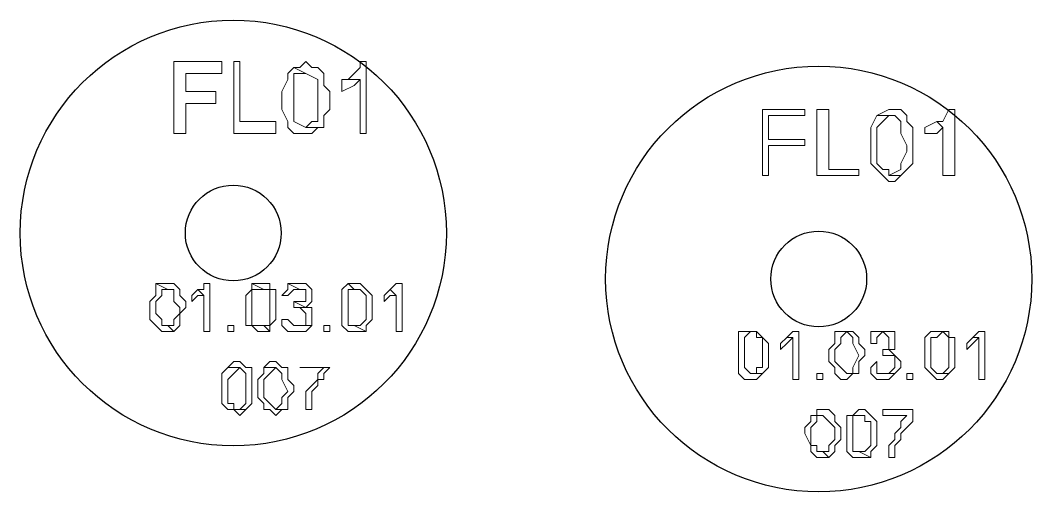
# Model space of a CAD drawing. Header units: millimetres. Extents: x 977 to 12288, y -94 to 5752.
# Drawn here: x 2782.93 to 2830.41, y 4539.99 to 4562.15 of the extents above; entities that cross this region are included whole.
import ezdxf

# ---------------------------------------------------------------- set-up
doc = ezdxf.new("R2010")
doc.units = ezdxf.units.MM

msp = doc.modelspace()

# ---------------------------------------------------------------- linework, layer by layer
at = {"color": 4, "lineweight": 0}
for points in [[(2792.39141681, 4560.2074081), (2790.13512573, 4560.2074081), (2790.13512573, 4556.82297149), (2790.6991985, 4556.82297149), (2790.6991985, 4558.23315341), (2792.10938042, 4558.23315341), (2792.10938042, 4558.79722618), (2790.6991985, 4558.79722618), (2790.6991985, 4559.64333533), (2792.39141681, 4559.64333533)], [(2793.23752596, 4560.2074081), (2792.95548957, 4560.2074081), (2792.95548957, 4556.82297149), (2794.92974426, 4556.82297149), (2794.92974426, 4557.38704426), (2793.23752596, 4557.38704426)], [(2796.33992618, 4560.2074081), (2796.0578898, 4559.92537172), (2795.77585342, 4559.92537172), (2796.33992618, 4559.64333533), (2796.33992618, 4559.64333533), (2796.90399895, 4559.36129895), (2796.90399895, 4559.36129895), (2796.90399895, 4559.07926257), (2796.90399895, 4558.5151898), (2796.90399895, 4558.23315341), (2796.90399895, 4557.66908064), (2796.90399895, 4557.38704426), (2796.62196257, 4557.38704426), (2796.33992618, 4557.10500788), (2796.90399895, 4557.10500788), (2797.18603534, 4557.10500788), (2797.18603534, 4557.66908064), (2797.18603534, 4557.66908064), (2797.46807172, 4557.95111703), (2797.46807172, 4558.5151898), (2797.46807172, 4558.79722618), (2797.18603534, 4559.07926257), (2797.18603534, 4559.36129895), (2797.18603534, 4559.64333533), (2797.18603534, 4559.64333533), (2796.90399895, 4559.92537172), (2796.62196257, 4559.92537172)], [(2799.16029003, 4560.2074081), (2798.87825364, 4560.2074081), (2798.87825364, 4559.92537172), (2798.59621726, 4559.64333533), (2798.31418087, 4559.36129895), (2798.87825364, 4559.36129895), (2798.87825364, 4556.82297149), (2799.16029003, 4556.82297149)], [(2795.77585342, 4559.92537172), (2795.49381703, 4559.64333533), (2795.49381703, 4559.36129895), (2795.49381703, 4559.36129895), (2795.21178065, 4558.79722618), (2795.21178065, 4558.5151898), (2795.21178065, 4558.23315341), (2795.21178065, 4557.95111703), (2795.49381703, 4557.38704426), (2795.49381703, 4557.10500788), (2795.77585342, 4556.82297149), (2796.33992618, 4556.82297149), (2796.62196257, 4556.82297149), (2796.90399895, 4557.10500788), (2796.33992618, 4557.10500788), (2796.33992618, 4557.10500788), (2795.77585342, 4557.38704426), (2795.77585342, 4557.66908064), (2795.77585342, 4557.95111703), (2795.77585342, 4558.5151898), (2795.77585342, 4558.79722618), (2795.77585342, 4559.36129895), (2795.77585342, 4559.64333533), (2796.0578898, 4559.64333533), (2796.33992618, 4559.64333533)], [(2798.31418087, 4559.36129895), (2798.03214449, 4559.36129895), (2798.03214449, 4558.79722618), (2798.03214449, 4558.79722618), (2798.59621726, 4559.07926257), (2798.59621726, 4559.07926257), (2798.87825364, 4559.36129895)], [(2819.74894607, 4557.95111703), (2817.77469138, 4557.95111703), (2817.77469138, 4554.8487168), (2818.05672776, 4554.8487168), (2818.05672776, 4556.25889872), (2819.74894607, 4556.25889872), (2819.74894607, 4556.54093511), (2818.05672776, 4556.54093511), (2818.05672776, 4557.66908064), (2819.74894607, 4557.66908064)], [(2820.8770916, 4557.95111703), (2820.31301884, 4557.95111703), (2820.31301884, 4554.8487168), (2822.28727352, 4554.8487168), (2822.28727352, 4555.13075319), (2820.8770916, 4555.13075319)], [(2823.69745545, 4557.95111703), (2823.69745545, 4557.95111703), (2823.13338268, 4557.66908064), (2823.69745545, 4557.66908064), (2823.97949183, 4557.66908064), (2824.26152821, 4557.38704426), (2824.26152821, 4557.10500788), (2824.26152821, 4556.82297149), (2824.5435646, 4556.25889872), (2824.5435646, 4555.97686234), (2824.26152821, 4555.41278957), (2824.26152821, 4555.13075319), (2824.26152821, 4555.13075319), (2823.69745545, 4554.8487168), (2824.26152821, 4554.8487168), (2824.5435646, 4555.13075319), (2824.82560098, 4555.41278957), (2824.82560098, 4555.41278957), (2824.82560098, 4555.69482596), (2824.82560098, 4556.25889872), (2824.82560098, 4556.54093511), (2824.82560098, 4557.10500788), (2824.82560098, 4557.10500788), (2824.5435646, 4557.38704426), (2824.5435646, 4557.66908064), (2824.26152821, 4557.95111703), (2824.26152821, 4557.95111703)], [(2826.79985567, 4557.95111703), (2826.51781929, 4557.95111703), (2826.51781929, 4557.95111703), (2826.2357829, 4557.38704426), (2825.95374652, 4557.38704426), (2826.2357829, 4557.10500788), (2826.2357829, 4554.8487168), (2826.79985567, 4554.8487168)], [(2823.13338268, 4557.66908064), (2823.13338268, 4557.66908064), (2822.85134629, 4557.10500788), (2822.85134629, 4557.10500788), (2822.85134629, 4556.82297149), (2822.85134629, 4556.25889872), (2822.85134629, 4556.25889872), (2822.85134629, 4555.69482596), (2822.85134629, 4555.41278957), (2823.13338268, 4555.13075319), (2823.41541906, 4554.8487168), (2823.69745545, 4554.56668042), (2823.97949183, 4554.56668042), (2824.26152821, 4554.8487168), (2823.69745545, 4554.8487168), (2823.69745545, 4555.13075319), (2823.41541906, 4555.13075319), (2823.13338268, 4555.41278957), (2823.13338268, 4555.69482596), (2823.13338268, 4556.25889872), (2823.13338268, 4556.54093511), (2823.13338268, 4557.10500788), (2823.41541906, 4557.38704426), (2823.41541906, 4557.38704426), (2823.69745545, 4557.66908064)], [(2825.95374652, 4557.38704426), (2825.38967375, 4557.10500788), (2825.38967375, 4556.82297149), (2825.67171013, 4556.82297149), (2825.95374652, 4556.82297149), (2825.95374652, 4556.82297149), (2826.2357829, 4557.10500788)], [(2789.28901658, 4549.77206189), (2789.28901658, 4549.4900255), (2789.28901658, 4549.20798912), (2789.28901658, 4549.20798912), (2789.0069802, 4548.92595274), (2789.0069802, 4548.64391635), (2789.0069802, 4548.64391635), (2789.0069802, 4548.07984358), (2789.28901658, 4547.7978072), (2789.28901658, 4547.7978072), (2789.57105296, 4547.51577082), (2789.85308935, 4547.51577082), (2789.85308935, 4547.51577082), (2790.13512573, 4547.51577082), (2789.85308935, 4547.7978072), (2789.85308935, 4547.7978072), (2789.57105296, 4547.7978072), (2789.57105296, 4548.07984358), (2789.28901658, 4548.36187997), (2789.28901658, 4548.64391635), (2789.28901658, 4548.92595274), (2789.57105296, 4549.20798912), (2789.57105296, 4549.4900255), (2789.57105296, 4549.4900255), (2789.85308935, 4549.4900255)], [(2789.85308935, 4549.77206189), (2789.57105296, 4549.77206189), (2789.28901658, 4549.77206189), (2789.85308935, 4549.4900255), (2789.85308935, 4549.4900255), (2790.13512573, 4549.4900255), (2790.13512573, 4549.20798912), (2790.13512573, 4548.92595274), (2790.41716212, 4548.64391635), (2790.41716212, 4548.36187997), (2790.13512573, 4548.07984358), (2790.13512573, 4547.7978072), (2790.13512573, 4547.7978072), (2789.85308935, 4547.7978072), (2790.13512573, 4547.51577082), (2790.41716212, 4547.7978072), (2790.41716212, 4548.07984358), (2790.41716212, 4548.07984358), (2790.41716212, 4548.36187997), (2790.6991985, 4548.64391635), (2790.6991985, 4548.92595274), (2790.41716212, 4549.20798912), (2790.41716212, 4549.20798912), (2790.41716212, 4549.4900255), (2790.41716212, 4549.4900255), (2790.13512573, 4549.77206189), (2790.13512573, 4549.77206189)], [(2791.82734404, 4549.77206189), (2791.82734404, 4549.77206189), (2791.54530765, 4549.77206189), (2791.54530765, 4549.4900255), (2791.26327127, 4549.4900255), (2791.54530765, 4549.20798912), (2791.54530765, 4547.51577082), (2791.82734404, 4547.51577082)], [(2793.80159873, 4549.77206189), (2793.80159873, 4549.4900255), (2793.51956234, 4549.20798912), (2793.51956234, 4549.20798912), (2793.51956234, 4548.92595274), (2793.51956234, 4548.64391635), (2793.51956234, 4548.64391635), (2793.51956234, 4548.07984358), (2793.51956234, 4547.7978072), (2793.80159873, 4547.7978072), (2794.08363511, 4547.51577082), (2794.36567149, 4547.51577082), (2794.36567149, 4547.51577082), (2794.64770788, 4547.51577082), (2794.36567149, 4547.7978072), (2794.08363511, 4547.7978072), (2793.80159873, 4547.7978072), (2793.80159873, 4548.07984358), (2793.80159873, 4548.36187997), (2793.80159873, 4548.64391635), (2793.80159873, 4548.92595274), (2793.80159873, 4549.20798912), (2793.80159873, 4549.4900255), (2794.08363511, 4549.4900255), (2794.36567149, 4549.4900255)], [(2794.36567149, 4549.77206189), (2794.08363511, 4549.77206189), (2793.80159873, 4549.77206189), (2794.36567149, 4549.4900255), (2794.36567149, 4549.4900255), (2794.64770788, 4549.4900255), (2794.64770788, 4549.20798912), (2794.64770788, 4548.92595274), (2794.64770788, 4548.64391635), (2794.64770788, 4548.36187997), (2794.64770788, 4548.07984358), (2794.64770788, 4547.7978072), (2794.36567149, 4547.7978072), (2794.36567149, 4547.7978072), (2794.64770788, 4547.51577082), (2794.64770788, 4547.7978072), (2794.92974426, 4548.07984358), (2794.92974426, 4548.07984358), (2794.92974426, 4548.36187997), (2794.92974426, 4548.64391635), (2794.92974426, 4548.92595274), (2794.92974426, 4549.20798912), (2794.92974426, 4549.20798912), (2794.92974426, 4549.4900255), (2794.64770788, 4549.4900255), (2794.64770788, 4549.77206189), (2794.64770788, 4549.77206189)], [(2795.49381703, 4549.77206189), (2795.49381703, 4549.4900255), (2795.21178065, 4549.20798912), (2795.49381703, 4549.20798912), (2795.49381703, 4549.20798912), (2795.77585342, 4549.4900255), (2795.77585342, 4549.4900255), (2796.0578898, 4549.4900255)], [(2796.0578898, 4549.77206189), (2795.77585342, 4549.77206189), (2795.49381703, 4549.77206189), (2796.0578898, 4549.4900255), (2796.0578898, 4549.4900255), (2796.33992618, 4549.4900255), (2796.33992618, 4549.4900255), (2796.33992618, 4549.20798912), (2796.33992618, 4549.20798912), (2796.33992618, 4548.92595274), (2796.0578898, 4548.92595274), (2795.77585342, 4548.92595274), (2796.33992618, 4548.64391635), (2796.62196257, 4548.92595274), (2796.62196257, 4548.92595274), (2796.62196257, 4549.20798912), (2796.62196257, 4549.20798912), (2796.62196257, 4549.4900255), (2796.62196257, 4549.4900255), (2796.33992618, 4549.77206189), (2796.33992618, 4549.77206189)], [(2798.31418087, 4549.77206189), (2798.03214449, 4549.4900255), (2798.03214449, 4549.20798912), (2798.03214449, 4549.20798912), (2798.03214449, 4548.92595274), (2798.03214449, 4548.64391635), (2798.03214449, 4548.64391635), (2798.03214449, 4548.07984358), (2798.03214449, 4547.7978072), (2798.03214449, 4547.7978072), (2798.31418087, 4547.51577082), (2798.59621726, 4547.51577082), (2798.87825364, 4547.51577082), (2799.16029003, 4547.51577082), (2798.59621726, 4547.7978072), (2798.59621726, 4547.7978072), (2798.31418087, 4547.7978072), (2798.31418087, 4548.07984358), (2798.31418087, 4548.36187997), (2798.31418087, 4548.64391635), (2798.31418087, 4548.92595274), (2798.31418087, 4549.20798912), (2798.31418087, 4549.4900255), (2798.31418087, 4549.4900255), (2798.59621726, 4549.4900255)], [(2798.59621726, 4549.77206189), (2798.59621726, 4549.77206189), (2798.31418087, 4549.77206189), (2798.59621726, 4549.4900255), (2798.87825364, 4549.4900255), (2798.87825364, 4549.4900255), (2799.16029003, 4549.20798912), (2799.16029003, 4548.92595274), (2799.16029003, 4548.64391635), (2799.16029003, 4548.36187997), (2799.16029003, 4548.07984358), (2798.87825364, 4547.7978072), (2798.87825364, 4547.7978072), (2798.59621726, 4547.7978072), (2799.16029003, 4547.51577082), (2799.16029003, 4547.7978072), (2799.44232641, 4548.07984358), (2799.44232641, 4548.07984358), (2799.44232641, 4548.36187997), (2799.44232641, 4548.64391635), (2799.44232641, 4548.92595274), (2799.44232641, 4549.20798912), (2799.44232641, 4549.20798912), (2799.16029003, 4549.4900255), (2799.16029003, 4549.4900255), (2798.87825364, 4549.77206189), (2798.87825364, 4549.77206189)], [(2800.85250833, 4549.77206189), (2800.57047195, 4549.77206189), (2800.57047195, 4549.77206189), (2800.28843556, 4549.4900255), (2800.28843556, 4549.4900255), (2800.57047195, 4549.20798912), (2800.57047195, 4547.51577082), (2800.85250833, 4547.51577082)], [(2791.26327127, 4549.4900255), (2790.98123489, 4549.20798912), (2790.98123489, 4548.92595274), (2790.98123489, 4548.92595274), (2791.26327127, 4549.20798912), (2791.26327127, 4549.20798912), (2791.54530765, 4549.20798912)], [(2800.28843556, 4549.4900255), (2800.00639918, 4549.20798912), (2800.00639918, 4548.92595274), (2800.00639918, 4548.92595274), (2800.28843556, 4549.20798912), (2800.28843556, 4549.20798912), (2800.57047195, 4549.20798912)], [(2795.77585342, 4548.92595274), (2795.77585342, 4548.64391635), (2796.0578898, 4548.64391635), (2796.62196257, 4548.64391635), (2796.33992618, 4548.64391635), (2796.33992618, 4548.64391635), (2795.77585342, 4548.92595274)], [(2796.62196257, 4548.64391635), (2796.0578898, 4548.64391635), (2796.0578898, 4548.64391635), (2796.33992618, 4548.36187997), (2796.33992618, 4548.36187997), (2796.33992618, 4548.07984358), (2796.33992618, 4548.07984358), (2796.33992618, 4547.7978072), (2796.33992618, 4547.7978072), (2796.0578898, 4547.7978072), (2796.62196257, 4547.7978072), (2796.62196257, 4547.7978072), (2796.62196257, 4547.7978072), (2796.62196257, 4548.07984358), (2796.62196257, 4548.36187997), (2796.62196257, 4548.64391635)], [(2792.67345319, 4547.51577082), (2792.67345319, 4547.7978072), (2792.95548957, 4547.7978072), (2792.95548957, 4547.51577082), (2792.67345319, 4547.51577082)], [(2795.49381703, 4548.07984358), (2795.21178065, 4548.07984358), (2795.21178065, 4547.7978072), (2795.49381703, 4547.51577082), (2795.49381703, 4547.51577082), (2795.77585342, 4547.51577082), (2796.0578898, 4547.51577082), (2796.0578898, 4547.51577082), (2796.33992618, 4547.51577082), (2796.62196257, 4547.7978072), (2796.0578898, 4547.7978072), (2796.0578898, 4547.7978072), (2795.77585342, 4547.7978072), (2795.77585342, 4547.7978072)], [(2797.18603534, 4547.51577082), (2797.18603534, 4547.7978072), (2797.46807172, 4547.7978072), (2797.46807172, 4547.51577082), (2797.18603534, 4547.51577082)], [(2816.92858223, 4547.51577082), (2816.64654584, 4547.51577082), (2816.64654584, 4547.23373443), (2816.64654584, 4546.95169805), (2816.64654584, 4546.66966166), (2816.64654584, 4546.38762528), (2816.64654584, 4546.38762528), (2816.64654584, 4546.10558889), (2816.64654584, 4545.82355251), (2816.64654584, 4545.54151613), (2816.92858223, 4545.25947974), (2817.21061861, 4545.25947974), (2817.49265499, 4545.25947974), (2817.77469138, 4545.54151613), (2817.21061861, 4545.54151613), (2817.21061861, 4545.54151613), (2816.92858223, 4545.82355251), (2816.92858223, 4545.82355251), (2816.92858223, 4546.10558889), (2816.92858223, 4546.38762528), (2816.92858223, 4546.66966166), (2816.92858223, 4546.95169805), (2816.92858223, 4547.23373443), (2816.92858223, 4547.23373443), (2817.21061861, 4547.51577082)], [(2817.21061861, 4547.51577082), (2817.21061861, 4547.51577082), (2816.92858223, 4547.51577082), (2817.21061861, 4547.51577082), (2817.49265499, 4547.51577082), (2817.49265499, 4547.23373443), (2817.77469138, 4547.23373443), (2817.77469138, 4546.95169805), (2817.77469138, 4546.38762528), (2817.77469138, 4546.38762528), (2817.77469138, 4545.82355251), (2817.49265499, 4545.82355251), (2817.49265499, 4545.54151613), (2817.21061861, 4545.54151613), (2817.77469138, 4545.54151613), (2817.77469138, 4545.54151613), (2818.05672776, 4545.82355251), (2818.05672776, 4545.82355251), (2818.05672776, 4546.10558889), (2818.05672776, 4546.38762528), (2818.05672776, 4546.66966166), (2818.05672776, 4546.95169805), (2818.05672776, 4546.95169805), (2817.77469138, 4547.23373443), (2817.77469138, 4547.23373443), (2817.49265499, 4547.51577082), (2817.49265499, 4547.51577082)], [(2819.46690968, 4547.51577082), (2819.1848733, 4547.51577082), (2819.1848733, 4547.51577082), (2818.90283692, 4547.23373443), (2818.90283692, 4547.23373443), (2819.1848733, 4547.23373443), (2819.1848733, 4545.25947974), (2819.46690968, 4545.25947974)], [(2821.15912799, 4547.51577082), (2821.15912799, 4547.51577082), (2821.15912799, 4547.23373443), (2821.15912799, 4546.95169805), (2820.8770916, 4546.66966166), (2820.8770916, 4546.38762528), (2820.8770916, 4546.38762528), (2820.8770916, 4546.10558889), (2821.15912799, 4545.82355251), (2821.15912799, 4545.54151613), (2821.44116437, 4545.25947974), (2821.72320076, 4545.25947974), (2821.72320076, 4545.25947974), (2822.00523714, 4545.54151613), (2821.72320076, 4545.54151613), (2821.72320076, 4545.54151613), (2821.44116437, 4545.82355251), (2821.44116437, 4545.82355251), (2821.15912799, 4546.10558889), (2821.15912799, 4546.38762528), (2821.15912799, 4546.66966166), (2821.44116437, 4546.95169805), (2821.44116437, 4547.23373443), (2821.44116437, 4547.23373443), (2821.72320076, 4547.51577082)], [(2821.72320076, 4547.51577082), (2821.44116437, 4547.51577082), (2821.15912799, 4547.51577082), (2821.72320076, 4547.51577082), (2821.72320076, 4547.51577082), (2822.00523714, 4547.23373443), (2822.00523714, 4547.23373443), (2822.00523714, 4546.95169805), (2822.28727352, 4546.38762528), (2822.28727352, 4546.38762528), (2822.00523714, 4545.82355251), (2822.00523714, 4545.82355251), (2822.00523714, 4545.54151613), (2821.72320076, 4545.54151613), (2822.00523714, 4545.54151613), (2822.28727352, 4545.54151613), (2822.28727352, 4545.82355251), (2822.28727352, 4545.82355251), (2822.28727352, 4546.10558889), (2822.56930991, 4546.38762528), (2822.56930991, 4546.66966166), (2822.28727352, 4546.95169805), (2822.28727352, 4546.95169805), (2822.28727352, 4547.23373443), (2822.28727352, 4547.23373443), (2822.00523714, 4547.51577082), (2822.00523714, 4547.51577082)], [(2822.85134629, 4547.51577082), (2822.85134629, 4547.23373443), (2822.85134629, 4546.95169805), (2823.13338268, 4546.95169805), (2823.13338268, 4546.95169805), (2823.13338268, 4547.23373443), (2823.13338268, 4547.23373443), (2823.41541906, 4547.51577082)], [(2823.41541906, 4547.51577082), (2823.13338268, 4547.51577082), (2822.85134629, 4547.51577082), (2823.41541906, 4547.51577082), (2823.41541906, 4547.51577082), (2823.69745545, 4547.23373443), (2823.69745545, 4547.23373443), (2823.69745545, 4546.95169805), (2823.69745545, 4546.95169805), (2823.69745545, 4546.66966166), (2823.69745545, 4546.66966166), (2823.41541906, 4546.66966166), (2823.69745545, 4546.66966166), (2823.97949183, 4546.66966166), (2823.97949183, 4546.66966166), (2823.97949183, 4546.95169805), (2823.97949183, 4546.95169805), (2823.97949183, 4547.23373443), (2823.97949183, 4547.51577082), (2823.69745545, 4547.51577082), (2823.69745545, 4547.51577082)], [(2825.67171013, 4547.51577082), (2825.67171013, 4547.51577082), (2825.38967375, 4547.23373443), (2825.38967375, 4546.95169805), (2825.38967375, 4546.66966166), (2825.38967375, 4546.38762528), (2825.38967375, 4546.38762528), (2825.38967375, 4546.10558889), (2825.38967375, 4545.82355251), (2825.67171013, 4545.54151613), (2825.95374652, 4545.25947974), (2826.2357829, 4545.25947974), (2826.2357829, 4545.25947974), (2826.51781929, 4545.54151613), (2826.2357829, 4545.54151613), (2825.95374652, 4545.54151613), (2825.67171013, 4545.82355251), (2825.67171013, 4545.82355251), (2825.67171013, 4546.10558889), (2825.67171013, 4546.38762528), (2825.67171013, 4546.66966166), (2825.67171013, 4546.95169805), (2825.67171013, 4547.23373443), (2825.95374652, 4547.23373443), (2826.2357829, 4547.51577082)], [(2826.2357829, 4547.51577082), (2825.95374652, 4547.51577082), (2825.67171013, 4547.51577082), (2826.2357829, 4547.51577082), (2826.2357829, 4547.51577082), (2826.51781929, 4547.23373443), (2826.51781929, 4547.23373443), (2826.51781929, 4546.95169805), (2826.51781929, 4546.38762528), (2826.51781929, 4546.38762528), (2826.51781929, 4545.82355251), (2826.51781929, 4545.82355251), (2826.2357829, 4545.54151613), (2826.2357829, 4545.54151613), (2826.51781929, 4545.54151613), (2826.51781929, 4545.54151613), (2826.79985567, 4545.82355251), (2826.79985567, 4545.82355251), (2826.79985567, 4546.10558889), (2826.79985567, 4546.38762528), (2826.79985567, 4546.66966166), (2826.79985567, 4546.95169805), (2826.79985567, 4546.95169805), (2826.79985567, 4547.23373443), (2826.51781929, 4547.23373443), (2826.51781929, 4547.51577082), (2826.51781929, 4547.51577082)], [(2828.21003759, 4547.51577082), (2827.92800121, 4547.51577082), (2827.92800121, 4547.51577082), (2827.64596482, 4547.23373443), (2827.64596482, 4547.23373443), (2827.92800121, 4547.23373443), (2827.92800121, 4545.25947974), (2828.21003759, 4545.25947974)], [(2818.90283692, 4547.23373443), (2818.62080053, 4546.95169805), (2818.62080053, 4546.66966166), (2818.62080053, 4546.66966166), (2818.90283692, 4546.95169805), (2818.90283692, 4546.95169805), (2819.1848733, 4547.23373443)], [(2827.64596482, 4547.23373443), (2827.36392844, 4546.95169805), (2827.36392844, 4546.66966166), (2827.36392844, 4546.66966166), (2827.64596482, 4546.95169805), (2827.64596482, 4546.95169805), (2827.92800121, 4547.23373443)], [(2823.41541906, 4546.66966166), (2823.41541906, 4546.38762528), (2823.41541906, 4546.38762528), (2823.97949183, 4546.38762528), (2823.69745545, 4546.66966166), (2823.69745545, 4546.66966166), (2823.41541906, 4546.66966166)], [(2823.97949183, 4546.38762528), (2823.41541906, 4546.38762528), (2823.69745545, 4546.38762528), (2823.69745545, 4546.38762528), (2823.97949183, 4546.38762528), (2823.97949183, 4546.10558889), (2823.97949183, 4545.82355251), (2823.69745545, 4545.54151613), (2823.69745545, 4545.54151613), (2823.41541906, 4545.54151613), (2823.97949183, 4545.54151613), (2823.97949183, 4545.54151613), (2824.26152821, 4545.82355251), (2824.26152821, 4546.10558889), (2824.26152821, 4546.10558889), (2823.97949183, 4546.38762528)], [(2793.23752596, 4546.10558889), (2792.95548957, 4546.10558889), (2792.67345319, 4545.82355251), (2793.23752596, 4545.82355251), (2793.23752596, 4545.82355251), (2793.51956234, 4545.54151613), (2793.51956234, 4545.54151613), (2793.51956234, 4545.25947974), (2793.51956234, 4544.69540697), (2793.51956234, 4544.69540697), (2793.51956234, 4544.41337059), (2793.51956234, 4544.13133421), (2793.51956234, 4544.13133421), (2793.23752596, 4543.84929782), (2793.51956234, 4543.84929782), (2793.51956234, 4543.84929782), (2793.80159873, 4544.13133421), (2793.80159873, 4544.13133421), (2793.80159873, 4544.41337059), (2793.80159873, 4544.69540697), (2793.80159873, 4544.97744336), (2793.80159873, 4545.25947974), (2793.80159873, 4545.54151613), (2793.80159873, 4545.82355251), (2793.80159873, 4545.82355251), (2793.51956234, 4545.82355251), (2793.51956234, 4545.82355251)], [(2794.92974426, 4546.10558889), (2794.64770788, 4546.10558889), (2794.36567149, 4545.82355251), (2794.92974426, 4545.82355251), (2794.92974426, 4545.82355251), (2795.21178065, 4545.54151613), (2795.21178065, 4545.54151613), (2795.21178065, 4545.25947974), (2795.49381703, 4544.69540697), (2795.49381703, 4544.69540697), (2795.21178065, 4544.41337059), (2795.21178065, 4544.13133421), (2795.21178065, 4544.13133421), (2794.92974426, 4543.84929782), (2795.21178065, 4543.84929782), (2795.49381703, 4543.84929782), (2795.49381703, 4544.13133421), (2795.49381703, 4544.13133421), (2795.49381703, 4544.41337059), (2795.77585342, 4544.69540697), (2795.77585342, 4544.97744336), (2795.49381703, 4545.25947974), (2795.49381703, 4545.54151613), (2795.49381703, 4545.82355251), (2795.49381703, 4545.82355251), (2795.21178065, 4545.82355251), (2795.21178065, 4545.82355251)], [(2823.13338268, 4546.10558889), (2822.85134629, 4545.82355251), (2822.85134629, 4545.82355251), (2822.85134629, 4545.54151613), (2822.85134629, 4545.54151613), (2823.13338268, 4545.25947974), (2823.41541906, 4545.25947974), (2823.41541906, 4545.25947974), (2823.69745545, 4545.25947974), (2823.97949183, 4545.54151613), (2823.41541906, 4545.54151613), (2823.41541906, 4545.54151613), (2823.13338268, 4545.54151613), (2823.13338268, 4545.82355251)], [(2792.67345319, 4545.82355251), (2792.67345319, 4545.82355251), (2792.39141681, 4545.54151613), (2792.39141681, 4545.54151613), (2792.39141681, 4545.25947974), (2792.39141681, 4544.69540697), (2792.39141681, 4544.69540697), (2792.39141681, 4544.41337059), (2792.39141681, 4544.13133421), (2792.67345319, 4543.84929782), (2792.95548957, 4543.84929782), (2793.23752596, 4543.56726144), (2793.23752596, 4543.56726144), (2793.51956234, 4543.84929782), (2793.23752596, 4543.84929782), (2792.95548957, 4543.84929782), (2792.95548957, 4544.13133421), (2792.67345319, 4544.13133421), (2792.67345319, 4544.41337059), (2792.67345319, 4544.69540697), (2792.67345319, 4544.97744336), (2792.67345319, 4545.25947974), (2792.95548957, 4545.54151613), (2792.95548957, 4545.54151613), (2793.23752596, 4545.82355251)], [(2794.36567149, 4545.82355251), (2794.36567149, 4545.82355251), (2794.36567149, 4545.54151613), (2794.36567149, 4545.54151613), (2794.08363511, 4545.25947974), (2794.08363511, 4544.69540697), (2794.08363511, 4544.69540697), (2794.08363511, 4544.41337059), (2794.36567149, 4544.13133421), (2794.36567149, 4543.84929782), (2794.64770788, 4543.84929782), (2794.92974426, 4543.56726144), (2794.92974426, 4543.56726144), (2795.21178065, 4543.84929782), (2794.92974426, 4543.84929782), (2794.92974426, 4543.84929782), (2794.64770788, 4544.13133421), (2794.64770788, 4544.13133421), (2794.36567149, 4544.41337059), (2794.36567149, 4544.69540697), (2794.36567149, 4544.97744336), (2794.36567149, 4545.25947974), (2794.64770788, 4545.54151613), (2794.64770788, 4545.54151613), (2794.92974426, 4545.82355251)], [(2797.46807172, 4545.82355251), (2796.0578898, 4545.82355251), (2796.0578898, 4545.82355251), (2797.18603534, 4545.82355251), (2796.90399895, 4545.54151613), (2796.90399895, 4545.25947974), (2796.62196257, 4544.97744336), (2796.62196257, 4544.97744336), (2796.33992618, 4544.69540697), (2796.33992618, 4544.41337059), (2796.33992618, 4544.41337059), (2796.33992618, 4543.84929782), (2796.33992618, 4543.84929782), (2796.62196257, 4543.84929782), (2796.62196257, 4543.84929782), (2796.62196257, 4544.13133421), (2796.62196257, 4544.41337059), (2796.62196257, 4544.69540697), (2796.90399895, 4544.97744336), (2796.90399895, 4545.25947974), (2797.18603534, 4545.25947974), (2797.18603534, 4545.54151613), (2797.46807172, 4545.82355251)], [(2820.31301884, 4545.25947974), (2820.31301884, 4545.54151613), (2820.59505522, 4545.54151613), (2820.59505522, 4545.25947974), (2820.31301884, 4545.25947974)], [(2824.5435646, 4545.25947974), (2824.5435646, 4545.54151613), (2824.82560098, 4545.54151613), (2824.82560098, 4545.25947974), (2824.5435646, 4545.25947974)], [(2820.31301884, 4543.56726144), (2820.03098245, 4543.56726144), (2820.03098245, 4543.28522505), (2820.03098245, 4543.28522505), (2819.74894607, 4543.00318867), (2819.74894607, 4542.72115229), (2819.74894607, 4542.72115229), (2820.03098245, 4542.15707952), (2820.03098245, 4541.87504313), (2820.03098245, 4541.87504313), (2820.31301884, 4541.59300675), (2820.59505522, 4541.59300675), (2820.8770916, 4541.59300675), (2820.8770916, 4541.59300675), (2820.59505522, 4541.87504313), (2820.59505522, 4541.87504313), (2820.31301884, 4541.87504313), (2820.31301884, 4542.15707952), (2820.03098245, 4542.15707952), (2820.03098245, 4542.72115229), (2820.03098245, 4543.00318867), (2820.31301884, 4543.28522505), (2820.31301884, 4543.56726144), (2820.31301884, 4543.56726144), (2820.59505522, 4543.56726144)], [(2820.59505522, 4543.84929782), (2820.31301884, 4543.84929782), (2820.31301884, 4543.56726144), (2820.59505522, 4543.56726144), (2820.59505522, 4543.56726144), (2820.8770916, 4543.28522505), (2820.8770916, 4543.28522505), (2821.15912799, 4543.00318867), (2821.15912799, 4542.72115229), (2821.15912799, 4542.4391159), (2820.8770916, 4542.15707952), (2820.8770916, 4541.87504313), (2820.8770916, 4541.87504313), (2820.59505522, 4541.87504313), (2820.8770916, 4541.59300675), (2821.15912799, 4541.87504313), (2821.15912799, 4542.15707952), (2821.15912799, 4542.15707952), (2821.44116437, 4542.4391159), (2821.44116437, 4542.72115229), (2821.44116437, 4543.00318867), (2821.15912799, 4543.28522505), (2821.15912799, 4543.28522505), (2821.15912799, 4543.56726144), (2821.15912799, 4543.56726144), (2820.8770916, 4543.84929782), (2820.8770916, 4543.84929782)], [(2822.00523714, 4543.56726144), (2821.72320076, 4543.56726144), (2821.72320076, 4543.28522505), (2821.72320076, 4543.28522505), (2821.72320076, 4543.00318867), (2821.72320076, 4542.72115229), (2821.72320076, 4542.72115229), (2821.72320076, 4542.15707952), (2821.72320076, 4541.87504313), (2821.72320076, 4541.87504313), (2822.00523714, 4541.59300675), (2822.28727352, 4541.59300675), (2822.56930991, 4541.59300675), (2822.85134629, 4541.59300675), (2822.28727352, 4541.87504313), (2822.28727352, 4541.87504313), (2822.00523714, 4541.87504313), (2822.00523714, 4542.15707952), (2822.00523714, 4542.15707952), (2822.00523714, 4542.72115229), (2822.00523714, 4543.00318867), (2822.00523714, 4543.28522505), (2822.00523714, 4543.56726144), (2822.00523714, 4543.56726144), (2822.28727352, 4543.56726144)], [(2822.28727352, 4543.84929782), (2822.28727352, 4543.84929782), (2822.00523714, 4543.56726144), (2822.28727352, 4543.56726144), (2822.56930991, 4543.56726144), (2822.56930991, 4543.28522505), (2822.85134629, 4543.28522505), (2822.85134629, 4543.00318867), (2822.85134629, 4542.72115229), (2822.85134629, 4542.4391159), (2822.85134629, 4542.15707952), (2822.56930991, 4541.87504313), (2822.56930991, 4541.87504313), (2822.28727352, 4541.87504313), (2822.85134629, 4541.59300675), (2822.85134629, 4541.87504313), (2823.13338268, 4542.15707952), (2823.13338268, 4542.15707952), (2823.13338268, 4542.4391159), (2823.13338268, 4542.72115229), (2823.13338268, 4543.00318867), (2823.13338268, 4543.28522505), (2823.13338268, 4543.28522505), (2822.85134629, 4543.56726144), (2822.85134629, 4543.56726144), (2822.56930991, 4543.84929782), (2822.56930991, 4543.84929782)], [(2824.82560098, 4543.84929782), (2823.41541906, 4543.84929782), (2823.41541906, 4543.56726144), (2824.5435646, 4543.56726144), (2824.5435646, 4543.56726144), (2824.26152821, 4543.28522505), (2824.26152821, 4543.00318867), (2823.97949183, 4542.72115229), (2823.97949183, 4542.4391159), (2823.69745545, 4542.15707952), (2823.69745545, 4542.15707952), (2823.69745545, 4541.87504313), (2823.69745545, 4541.59300675), (2823.97949183, 4541.59300675), (2823.97949183, 4541.59300675), (2823.97949183, 4541.87504313), (2823.97949183, 4542.15707952), (2824.26152821, 4542.4391159), (2824.26152821, 4542.72115229), (2824.5435646, 4543.00318867), (2824.5435646, 4543.00318867), (2824.82560098, 4543.28522505), (2824.82560098, 4543.56726144)]]:
    msp.add_lwpolyline(points, close=True, dxfattribs=at)
for centre, radius in [((2792.92994671, 4552.14869133), 10), ((2820.40654802, 4549.98882957), 10), ((2792.92994671, 4552.14869133), 2.25), ((2820.40654802, 4549.98882957), 2.25)]:
    msp.add_circle(centre, radius)

doc.saveas('drawing.dxf')
